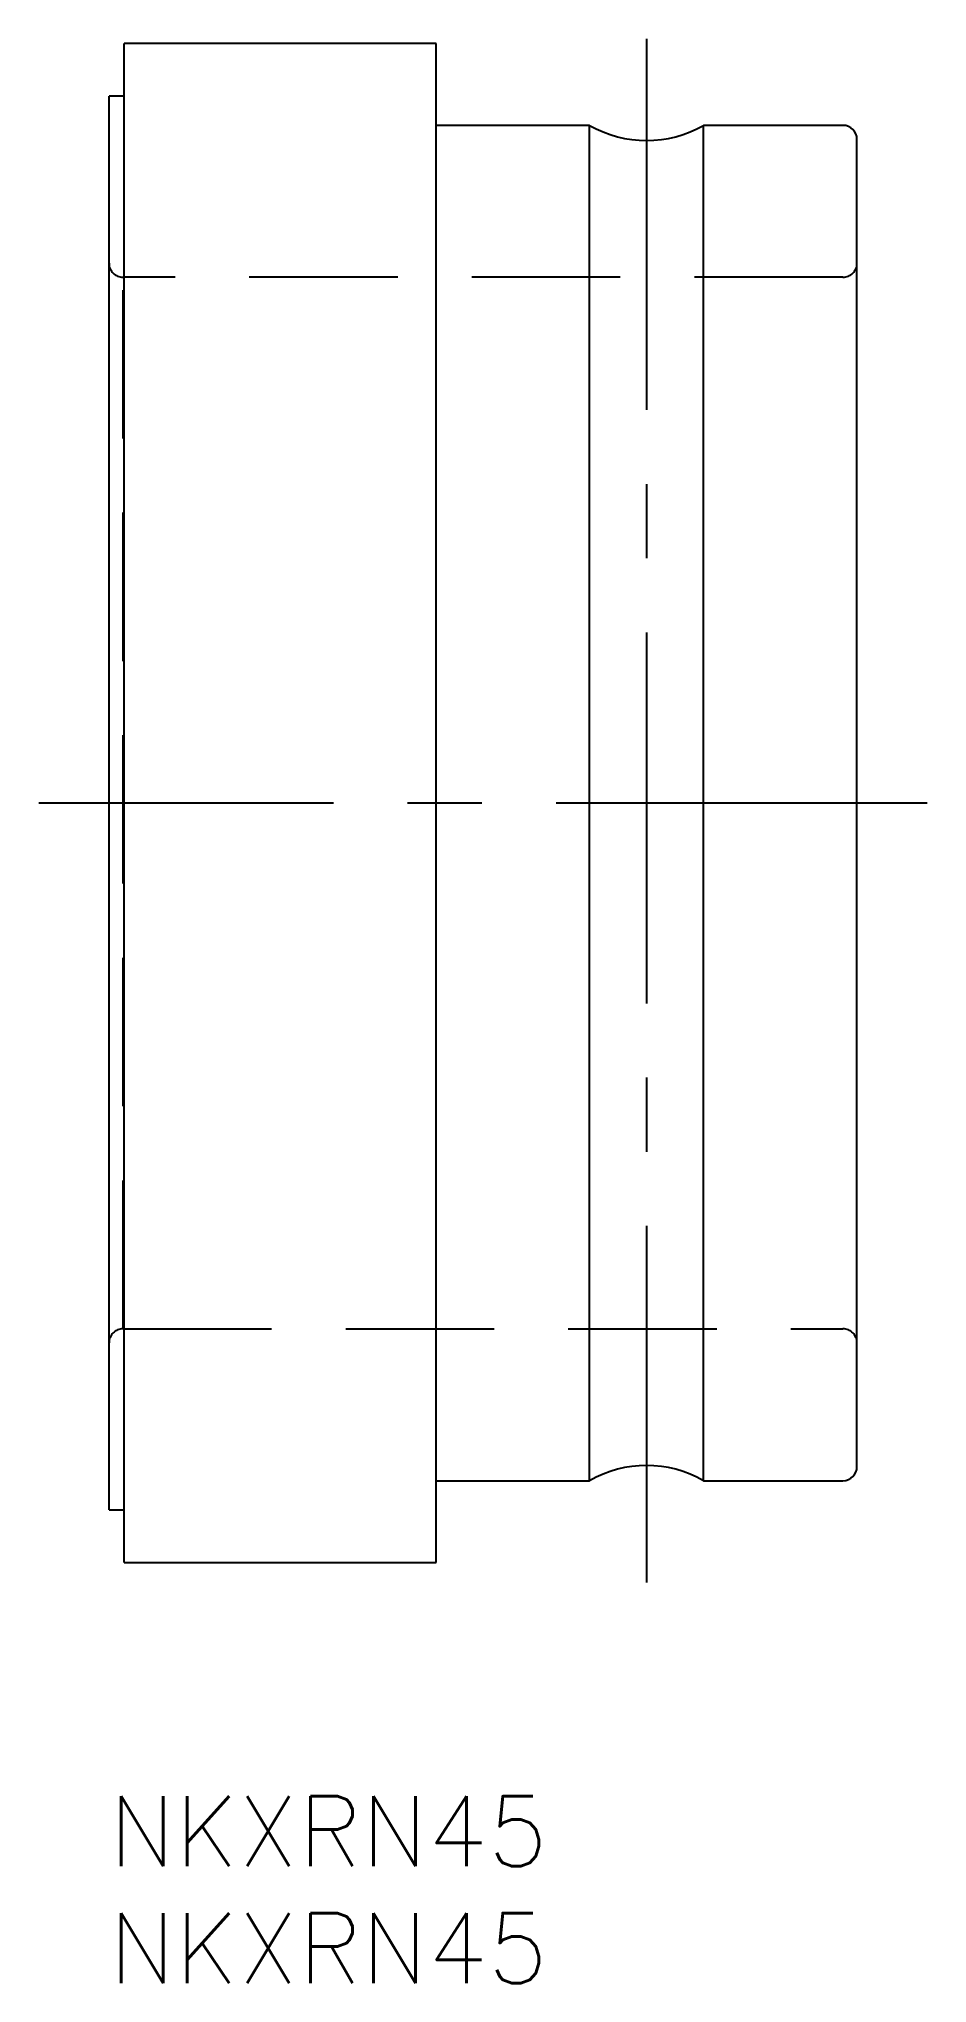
# Model space of a CAD drawing. Extents: x -3 to 35, y -8 to 75.2.
import ezdxf

# ---------------------------------------------------------------- set-up
doc = ezdxf.new("R2010")
doc.units = 0
doc.header["$LTSCALE"] = 0.5
doc.linetypes.add('CENTER', pattern=[50.8, 31.75, -6.35, 6.35, -6.35])
doc.linetypes.add('DASHED', pattern=[19.05, 12.7, -6.35])
for name, color, linetype in [('MSM_CENTER', 1, 'CENTER'), ('MSM_CONTINUOUS', 7, 'CONTINUOUS'), ('MSM_DASHED', 4, 'DASHED'), ('MSM_PART_NUMBER', 7, 'CONTINUOUS')]:
    doc.layers.add(name, color=color, linetype=linetype)
doc.styles.get("Standard").update_dxf_attribs({"font": 'txt.shx', "height": 3, "bigfont": 'bigfont.shx'})

msp = doc.modelspace()

# ---------------------------------------------------------------- linework, layer by layer
at = {"layer": 'MSM_CENTER'}
for p, q in [((23, 75.2), (23, 9.15)), ((35, 42.5), (-3, 42.5))]:
    msp.add_line(p, q, dxfattribs=at)
at = {"layer": 'MSM_CONTINUOUS'}
for p, q in [((14, 75), (0.65, 75)), ((0.65, 10), (0.65, 75)), ((14, 10), (14, 75)), ((0.65, 72.75), (0, 72.75)), ((0, 12.25), (0, 72.75)), ((20.561, 71.5), (14, 71.5)), ((20.561, 13.5), (20.561, 71.5)), ((31.4, 71.5), (25.439, 71.5)), ((25.439, 13.5), (25.439, 71.5)), ((32, 14.1), (32, 70.9)), ((14, 13.5), (20.561, 13.5)), ((25.439, 13.5), (31.4, 13.5)), ((0, 12.25), (0.65, 12.25)), ((0.65, 10), (14, 10))]:
    msp.add_line(p, q, dxfattribs=at)
for centre, radius, start, end in [((23, 75.75), 4.9, 240.15179, 299.84821), ((31.4, 70.9), 0.6, 360, 90), ((23, 9.25), 4.9, 60.15179, 119.84821), ((31.4, 14.1), 0.6, 270, 0)]:
    msp.add_arc(centre, radius, start, end, dxfattribs=at)
at = {"layer": 'MSM_DASHED'}
for p, q in [((31.4, 65), (0.6, 65)), ((0.6, 20.002), (0.6, 64.998)), ((0.6, 20), (31.4, 20))]:
    msp.add_line(p, q, dxfattribs=at)
for centre, start, end in [((0.6, 65.6), 180, 270), ((31.4, 65.6), 270, 0), ((0.6, 19.4), 90, 180), ((31.4, 19.4), 360, 90)]:
    msp.add_arc(centre, 0.6, start, end, dxfattribs=at)

# ---------------------------------------------------------------- texts
at = {"layer": 'MSM_PART_NUMBER'}
for p in [(0, -3), (0, -8)]:
    msp.add_text('NKXRN45', height=3, dxfattribs=at).set_placement(p)

doc.saveas('drawing.dxf')
